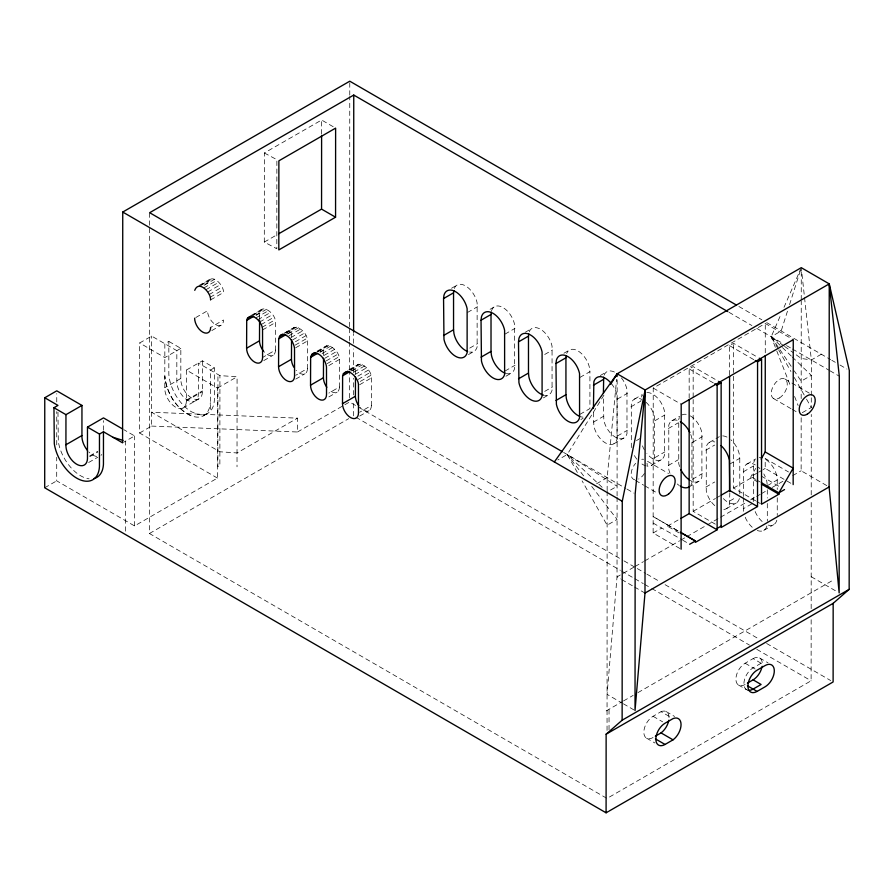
<?xml version="1.0" encoding="UTF-8"?>
<svg xmlns="http://www.w3.org/2000/svg" width="894" height="894" viewBox="0 0 894 894"><rect width="100%" height="100%" fill="white"/><g stroke="black" fill="none" stroke-linecap="round" stroke-linejoin="round"><path stroke-width="0.67" stroke-dasharray="4.47 3.35" d="M186.365 370.049L186.343 401.719A15.265 8.806 60 0 1 174.889 406.748A15.265 8.806 60 0 1 164.809 387.683L164.842 343.721L168.843 341.419L168.832 373.96A32.273 18.618 60 0 0 191.573 411.821L197.228 414.168A32.273 18.618 60 0 0 214.337 400.311L214.37 367.769L202.379 360.83L186.365 370.049L217.488 388.063L217.432 478.078L134.547 525.929L56.702 480.849L56.724 457.303M56.735 444.843L56.747 411.609M56.758 401.92L56.758 393.606M57.965 412.19L58.3 441.435A32.273 18.618 60 0 0 89.076 478.826M103.48 430.215L103.48 420.638M125.451 531.17L125.506 441.167L134.603 435.926L123.83 429.679M134.547 525.929L134.603 435.926M217.432 478.078L139.576 433.009L139.632 342.994L151.634 336.077L176.833 350.66L176.822 380.766A15.265 8.806 60 0 0 186.902 399.83A15.265 8.806 60 0 0 198.356 394.802L198.379 363.132L219.924 375.614L237.078 376.787L237.022 466.791M811.16 619.732L811.115 680.792L607.004 798.431L149.443 533.506L149.644 226.651M149.644 225.266L149.656 212.705M139.576 433.009L151.589 426.08L151.634 336.077M202.379 360.83L202.357 392.5A15.265 8.806 60 0 1 190.903 397.528A15.265 8.806 60 0 1 180.823 378.464L180.834 348.358L168.843 341.419M210.336 409.307L210.369 370.071L214.37 367.769M217.935 376.765L217.868 466.769L219.868 465.618L219.924 375.614M264.356 152.986L276.872 159.68L276.816 248.767L264.3 242.073L264.356 152.986L321.616 120.019L333.283 126.769M151.589 426.08L297.456 432.003L297.467 418.146L151.589 412.235L219.879 451.772L237.033 452.945L297.467 418.146M321.605 133.932L321.616 120.019M349.576 397.808L349.599 371.312M349.599 369.915L349.61 342.022M349.61 340.625L349.621 328.064M349.621 326.679L349.766 96.53M349.766 95.144L349.777 81.198M353.555 415.855L353.566 400.512M353.566 394.936L353.577 378.196M353.577 372.619L353.599 348.906M353.599 343.33L353.611 333.563M607.048 730.432L607.138 491.991L617.084 486.235L617.162 375.178M609.038 729.783L609.049 709.277M617.084 497.299L617.028 576.887L607.071 694.359L622.213 703.131M617.084 495.913L617.084 486.235L567.221 454.521L557.845 459.929M679.943 548.536L653.134 533.014L653.235 388.074L765.286 323.483L793.257 339.675M679.06 532.913L667.405 526.164L667.405 524.778L653.145 516.553L679.954 532.075M689.162 398.143L689.173 368.931L693.174 366.629L718.81 381.459M715.301 524.141L693.163 511.334L693.163 398.623M693.163 397.238L693.174 366.629M729.571 374.877L729.582 345.665L733.583 343.352L758.067 357.499M755.687 500.863L733.527 488.057L733.572 373.96M733.572 372.574L733.583 343.352M757.911 482.078L750.926 478.033L750.926 476.647L755.687 468.411M790.832 483.263L765.197 468.411L765.197 458.488L788.508 471.976M765.264 352.806L765.286 323.483M826.782 485.621L801.136 470.769L801.169 414.693M801.18 398.59L801.247 301.189M801.247 299.792L801.27 270.469M811.171 608.624L811.227 500.439M811.227 494.885L811.271 414.447M802.298 412.682L811.283 407.519L811.294 396.802M811.294 395.461L811.361 359.969L801.27 267.675M607.149 490.683L607.171 477.653L616.625 379.324M259.584 318.499C256.712 300.228 276.134 311.838 275.453 322.51L275.486 350.035L262.579 357.466M291.556 336.982C288.684 318.711 308.095 330.322 307.424 340.994L307.447 368.518L295.724 375.279M323.527 355.466C320.655 337.194 340.066 348.805 339.385 359.477L339.418 387.001L328.869 393.081M355.488 373.949C352.616 355.678 372.038 367.289 371.356 377.961L371.39 405.485L359.656 412.246M454.275 288.505A16.964 9.789 60 0 1 466.076 286.225A16.964 9.789 60 0 1 477.128 302.876L477.128 346.95A16.964 9.789 60 0 1 469.641 352.057M491.432 311.134A16.964 9.789 60 0 1 503.009 307.57A16.964 9.789 60 0 1 514.586 324.544L514.586 368.619A16.964 9.789 60 0 1 506.116 373.513M529.203 331.819A16.964 9.789 60 0 1 541.004 329.551A16.964 9.789 60 0 1 552.056 346.202L552.056 390.276A16.964 9.789 60 0 1 544.569 395.383M611.429 383.627A16.964 9.789 60 0 1 617.005 395.271L617.016 439.345A16.964 9.789 60 0 1 605.428 442.921A16.964 9.789 60 0 1 593.851 425.957L593.437 409.821M621.397 377.871A16.964 9.789 60 0 1 626.973 389.516L626.985 433.59A16.964 9.789 60 0 1 615.396 437.166A16.964 9.789 60 0 1 603.819 420.202L603.405 397.227M631.32 447.615L631.32 403.518A16.964 9.789 60 0 1 641.858 399.406M646.004 402.233A16.964 9.789 60 0 1 654.475 416.928L654.475 461.002A16.964 9.789 60 0 1 646.999 466.109M646.876 392.6A16.964 9.789 60 0 1 664.443 411.184L664.443 455.247A16.964 9.789 60 0 1 646.865 453.504M669.986 473.306A16.964 9.789 60 0 1 668.79 469.272L668.79 425.175A16.964 9.789 60 0 1 680.379 421.61M679.574 466.545A16.964 9.789 60 0 1 678.747 463.517L678.747 419.431A16.964 9.789 60 0 1 679.462 417.576M690.749 434.551A16.964 9.789 60 0 1 691.945 438.585L691.945 482.659A16.964 9.789 60 0 1 690.749 485.308M690.336 415.866A16.964 9.789 60 0 1 701.902 432.841L701.902 476.915A16.964 9.789 60 0 1 690.324 480.48M714.742 505.613A16.964 9.789 60 0 1 706.26 490.918L706.26 446.821A16.964 9.789 60 0 1 714.742 441.938M729.839 492.75L729.426 504.305A16.964 9.789 60 0 1 723.838 509.491M743.316 496.449L743.73 468.478A16.964 9.789 60 0 1 755.318 464.925M753.262 501.657L753.676 462.746A16.964 9.789 60 0 1 754.871 460.097M210.582 299.926L223.489 292.483C224.103 285.264 211.52 272.122 207.643 282.906L204.123 284.929M787.458 311.201L781.188 330.981L771.209 336.736L776.294 349.71M789.558 304.608L800.432 270.312M778.004 348.727L771.209 336.736L781.233 313.716M784.016 307.324L800.711 268.96M603.942 395.159L567.221 454.521L577.368 472.49M199.094 285.465L210.828 278.704M201.195 284.985L208.235 280.928M199.753 286.046L212.66 278.604M204.123 285.298L214.683 279.207M203.866 287.913L216.773 280.47M205.866 289.745L218.773 282.303M207.654 292.025L220.55 284.583M209.095 294.607L221.991 287.164M210.09 297.3L222.997 289.857M195.808 317.526L207.531 310.766A11.309 6.526 60 0 0 215.532 324.623A11.309 6.526 60 0 0 223.522 320.007L210.615 327.439M180.834 348.358L164.831 357.589L139.632 342.994M211.8 330.59L221.176 325.181M251.058 315.493L262.791 308.732M253.158 315.012L260.199 310.956M251.717 316.074L264.624 308.631M256.086 314.956L259.606 312.934M256.086 315.325L266.647 309.235M255.829 317.929L268.736 310.497M257.83 319.773L270.737 312.33M259.618 322.052L272.514 314.61M261.059 324.634L273.955 317.191M262.054 327.327L274.961 319.884M262.545 329.953L275.453 322.51M180.823 378.464L164.809 387.683M285.041 332.736L293.243 328.009M284.203 333.294L294.752 327.215M286.303 332.825L292.159 329.439M286.035 333.205L296.584 327.115M286.885 334.121L291.578 331.417M288.058 333.797L298.618 327.718M288.974 335.742L300.697 328.981M290.975 337.574L302.697 330.814M89.746 455.918L97.748 451.302M186.354 400.154L202.357 390.935M89.746 456.7L97.748 452.085M186.354 400.937L202.357 391.717M292.751 339.854L304.485 333.093M295.366 341.765L305.927 335.675M263.752 360.617L273.139 355.209M44.7 487.778L56.702 480.849M88.651 462.511L97.792 457.236M182.957 408.066L198.971 398.836M295.199 345.129L306.921 338.368M295.69 347.755L307.424 340.994M203.15 415.933L207.151 413.631M317.012 351.219L326.723 345.699M317.091 351.979L324.131 347.922M317.996 351.688L328.556 345.598M320.03 351.923L323.55 349.9M320.03 352.281L330.579 346.202M322.119 353.543L332.669 347.464M324.12 355.376L334.669 349.297M324.723 358.338L336.457 351.577M451.515 288.27L457.069 285.063M326.165 360.919L337.898 354.158M295.724 379.101L305.111 373.692M327.17 363.612L338.893 356.851M328.836 365.568L339.385 359.477M348.973 369.703L358.695 364.182M350.236 369.781L356.103 366.406M349.967 370.161L360.528 364.082M350.828 371.088L355.51 368.384M352.001 370.764L362.551 364.685M354.08 372.027L364.64 365.948M354.918 374.541L366.641 367.78M467.528 312.464L477.53 306.687M357.868 376.151L368.417 370.06M358.136 379.402L369.859 372.642M328.869 396.902L337.083 392.175M360.304 381.414L370.865 375.335M490.102 309.279L494.538 306.72M359.634 384.722L371.356 377.961M469.763 348.09L477.541 343.598M149.443 533.506L348.727 418.638M359.667 416.068L369.043 410.659M468.467 354.572L474.021 351.376M505.009 334.11L514.989 328.355M525.348 332.21L531.997 328.377M505.032 371.021L515.011 365.255M505.948 376.229L511.491 373.033M544.703 354.482L552.458 350.012M563.924 353.231L569.467 350.035M544.714 391.393L552.47 386.923M543.418 397.886L548.95 394.69M579.949 377.413L589.917 371.669L589.515 367.859A16.964 9.789 60 0 0 578.463 351.208A16.964 9.789 60 0 0 566.673 353.488M600.276 375.536L606.925 371.703M579.971 414.324L589.928 408.58L589.917 371.669M580.876 419.543L583.089 418.269M617.408 399.082L627.376 393.326M593.437 422.136L603.405 416.38M634.427 399.104L642.171 394.634M630.896 406.859L640.864 401.104L641.277 397.774A16.964 9.789 60 0 1 642.484 395.126M617.43 435.993L627.398 430.237M613.91 443.759L623.878 438.004M654.877 420.739L664.845 414.984M636.439 440.597L639.758 438.686M671.897 420.761L679.641 416.291M668.377 428.505L678.334 422.761M821.329 354.225L811.361 359.969L801.214 358.449L794.542 353.622M596.644 483.721L607.171 477.653M654.9 457.65L664.857 451.895M651.38 465.416L661.336 459.672M692.347 442.396L702.304 436.652M668.377 465.45L678.334 459.706M709.367 442.418L714.898 439.222M716.005 438.585L719.312 436.674M705.847 450.163L714.686 445.067M692.369 479.307L702.326 473.552M688.849 487.074L698.806 481.33M729.828 464.042L739.774 458.309L739.372 454.498A16.964 9.789 60 0 0 730.901 439.792M705.847 487.107L714.686 482M746.836 464.075L755.676 458.968M743.316 471.82L753.262 466.087M653.134 533.014L661.75 528.041M756.581 473.384L750.926 476.647L755.586 479.34M758.738 472.144L761.967 470.278M763.04 469.652L765.197 468.411M667.405 526.164L679.496 519.202M693.163 511.334L715.446 498.483M716.619 497.802L720.139 495.779M733.527 488.057L750.926 478.033M729.839 500.953L736.477 497.131M726.319 508.731L736.265 502.987M767.298 485.699L777.232 479.966L776.83 476.156A16.964 9.789 60 0 0 765.253 459.192M633.88 567.176L617.028 576.887L620.525 578.91M635.086 566.483L643.501 561.622M644.708 560.929L679.608 540.825M680.803 540.132L685.62 537.35M686.827 536.657L706.081 525.56M707.277 524.867L719.312 517.939M720.519 517.246L745.786 502.674M750.602 499.902L755.419 497.131M756.615 496.438L760.224 494.36M761.431 493.656L767.443 490.191M772.26 487.42L783.088 481.173M792.721 475.63L801.136 470.769M743.596 511.301L743.316 508.764L753.262 503.02M763.789 530.388L773.735 524.644M606.154 710.953L622.302 701.634M623.509 700.941L633.153 695.387M637.97 692.615L833.174 580.105M653.056 737.516A13.008 7.51 -59.9 0 1 643.848 732.208A13.008 7.51 -59.9 0 1 653.067 716.284L661.057 711.669L670.656 717.223M745.115 684.469A13.008 7.51 -60 0 1 735.918 679.161A13.008 7.51 -60 0 1 745.127 663.236L753.128 658.61L763.107 664.398M761.107 663.247L753.106 667.863A13.008 7.51 -60 0 0 744.668 679.138A13.008 7.51 -60 0 0 746.401 689.62M264.3 242.073L277.419 234.519M217.488 388.063L237.078 376.787M123.562 442.284L125.506 441.167M297.456 432.003L349.576 401.998L622.772 560.18M190.422 415.565C175.783 408.29 166.284 392.332 164.82 376.262C166.575 393.081 176.811 410.502 193.227 416.47A32.273 18.618 60 0 0 210.336 402.613M729.582 345.665L754.067 359.813M756.849 501.534L760.347 503.557M738.891 306.497L761.856 319.784M766.683 322.589L830.649 359.623M831.822 360.293L835.32 362.327M839.98 365.02L846.964 369.066M728.979 312.285L751.91 325.561M756.726 328.355L781.837 342.883M786.564 345.62L791.291 348.347M792.464 349.04L828.816 370.105M784.921 379.011L790.743 382.386M791.905 383.057L809.383 393.181M773.589 398.59L791.067 408.714M792.229 409.385L798.051 412.76M689.173 368.931L714.809 383.761M653.235 388.074L681.194 404.267M761.241 476.077L779.892 486.884M756.749 480.022L760.246 482.045M647.524 461.326L668.511 473.485M811.182 576.708L836.829 591.56M635.478 480.436L643.635 485.163M644.809 485.844L657.626 493.264M563.6 452.431L625.845 488.437M627.007 489.107L634.002 493.153M667.405 524.778L679.06 531.528M653.145 523.079L681.563 539.518M682.725 540.188L689.721 544.245M623.978 560.873L636.07 567.88M637.277 568.573L645.747 573.479M646.954 574.171L660.253 581.871M665.08 584.676L759.375 639.266M766.627 643.468L830.694 680.558M355.968 417.252L620.369 570.338M621.576 571.043L633.645 578.027M634.852 578.731L643.311 583.626M644.518 584.318L650.553 587.816M651.76 588.52L749.552 645.133M756.793 649.335L811.115 680.792M759.632 657.973L768.024 662.834M621.699 579.58L633.343 586.33M634.516 587.012L643.836 592.409M745.127 663.236L755.106 669.014M738.41 684.983L746.803 689.855M666.242 711.602L674.624 716.463M653.067 716.284L662.655 721.838M623.386 703.801L635.031 710.551M646.541 738.153L654.933 743.015M829.978 370.786L839.287 376.184M791.201 366.35L771.209 336.736L783.435 345.576M784.541 346.38L793.436 352.817M602.154 487.308L567.221 454.521L584.967 477.631M771.209 336.736L791.268 356.047M792.263 357.008L811.316 375.357L801.192 381.157L794.274 370.909M591.727 486.437L617.072 519.448L607.115 525.191L582.095 480.871M778.685 349.934L790.911 371.524M794.297 377.525L805.852 397.919M806.522 399.115L811.283 407.519M776.797 351.018L791.011 387.359M794.576 396.455L798.13 405.541M767.164 484.436L766.896 481.888A16.964 9.789 60 0 0 763.789 473.887M777.232 479.966L777.244 489.532M777.244 497.734L777.255 515.514M767.298 489.8L767.298 498.003M767.298 503.478L767.309 521.247M739.774 458.309L739.785 493.846M743.316 497.813L743.316 508.764M739.372 498.573A16.964 9.789 60 0 1 721.793 496.818M753.128 658.61A13.008 7.51 -59.9 0 1 762.001 666.857M96.664 456.443A15.265 8.806 60 0 1 88.718 451.839M101.804 454.51A15.265 8.806 60 0 1 101.011 455.314M759.263 457.572A16.964 9.789 60 0 1 762.157 457.862M758.425 467.193A16.964 9.789 60 0 1 759.9 468.635M604.132 375.145A16.964 9.789 60 0 1 615.407 372.552M722.721 435.892A16.964 9.789 60 0 1 727.794 437.535M681.854 415.017A16.964 9.789 60 0 1 687.229 414.548M776.83 520.23A16.964 9.789 60 0 1 768.359 525.124M762.146 521.537A16.964 9.789 60 0 1 754.871 510.876M766.896 525.963A16.964 9.789 60 0 1 755.318 529.539M752.212 527.27A16.964 9.789 60 0 1 744.937 516.609M679.328 485.576A16.964 9.789 60 0 1 677.272 483.967M583.011 417.14A16.964 9.789 60 0 1 581.044 416.827M275.486 350.035A11.309 6.526 60 0 1 263.495 351.096M644.384 449.861A16.964 9.789 60 0 1 641.512 442.854M646.004 465.897A16.964 9.789 60 0 1 640.808 463.159M636.908 459.259A16.964 9.789 60 0 1 633.388 453.66M371.39 405.485A11.309 6.526 60 0 1 360.014 407.273M339.418 387.001A11.309 6.526 60 0 1 329.361 390.097M661.057 711.669A13.131 7.588 -59.9 0 1 669.047 718.295M307.447 368.518A11.309 6.526 60 0 1 296.082 370.306M647.021 463.215A11.309 6.526 -59.9 0 1 647.155 465.539M644.44 473.44A11.309 6.526 -59.9 0 1 638.64 479.05M634.718 479.776A11.309 6.526 -59.9 0 1 635.645 463.293M641.758 459.304A11.309 6.526 -59.9 0 1 643.624 459.292M779.244 398.031A11.309 6.526 -59.9 0 0 786.195 380.185A11.309 6.526 -59.9 0 0 772.327 388.175A11.309 6.526 -59.9 0 0 779.244 398.031"/><path stroke-width="1.34" d="M87.5 450.464A15.265 8.806 60 0 1 81.935 435.534L81.957 405.429L56.769 390.834L44.767 397.763L44.7 487.778L606.087 812.802L608.088 811.651M44.767 397.763L57.965 405.407L53.964 407.72L54.299 443.748A32.273 18.618 60 0 0 78.113 478.905A32.273 18.618 60 0 0 99.446 466.612L99.469 434.071L87.478 427.131L103.48 417.9L122.634 428.986M87.478 427.131L87.467 458.801A15.265 8.806 60 0 1 76.012 463.83A15.265 8.806 60 0 1 65.932 444.765L65.955 414.66L53.964 407.72M99.469 434.071L103.469 431.768L103.447 464.31A32.273 18.618 60 0 1 94.082 478.547M736.477 305.1L349.777 81.198L122.746 212.046L122.59 442.843L103.469 431.768M335.563 217.208L335.619 128.121L278.872 160.831L278.816 249.918L335.563 217.208L321.561 209.107L321.605 135.329M353.611 332.166L353.756 95.055L149.656 212.705L562.393 451.727M606.087 812.802L606.132 734.186L622.135 720.206L849.166 589.358L849.3 370.418L829.241 283.879L801.27 267.675L617.162 373.793L554.336 461.963M622.135 720.206L622.269 501.266L645.133 389.985L829.241 283.879L839.287 376.184L839.153 592.912L829.107 486.973L829.241 283.879M645.133 389.985L635.176 493.834L635.031 710.551L644.999 593.08L645.133 389.985L617.162 373.793L610.557 384.476M681.105 549.207L681.194 404.267L793.257 339.675L793.168 484.615M680.233 532.209L695.376 540.982L695.376 542.367L717.122 529.807L689.151 513.625L689.162 399.54M717.122 529.807L717.133 385.113L714.809 383.761M718.81 381.459L721.145 382.8L721.123 527.516L757.52 506.54L757.564 361.824L755.24 360.483M757.52 506.54L729.526 490.37L729.571 376.273M759.241 358.181L761.576 359.522L761.52 504.227L778.886 494.226L778.897 492.84L793.179 468.154L765.208 451.962L765.264 355.6M849.166 589.358L833.163 603.338L833.119 681.966L608.982 811.137M246.599 348.224L246.71 320.365C250.577 309.592 263.171 322.723 262.545 329.953L262.579 357.466A11.309 6.526 60 0 1 254.589 362.081A11.309 6.526 60 0 1 246.599 348.224L259.495 340.793L259.584 319.896M280.347 335.44C287.734 332.155 293.802 342.056 294.517 348.436L294.551 375.949A11.309 6.526 60 0 1 286.561 380.565A11.309 6.526 60 0 1 278.559 366.708L278.671 338.848L280.347 335.44L282.694 334.088M293.802 367.155A11.309 6.526 60 0 1 291.466 359.276L291.545 339.776M312.319 353.923C319.706 350.638 325.774 360.528 326.489 366.92L326.522 394.433A11.309 6.526 60 0 1 318.521 399.048A11.309 6.526 60 0 1 310.531 385.191L310.643 357.332L312.319 353.923L314.666 352.571M326.846 387.292A11.309 6.526 60 0 1 323.438 377.76L323.516 358.259M342.503 403.675L342.614 375.815C346.492 365.031 359.075 378.173 358.46 385.403L358.483 412.916A11.309 6.526 60 0 1 350.493 417.532A11.309 6.526 60 0 1 342.503 403.675L355.399 396.243L355.477 376.743M616.894 376.553L617.162 373.793M443.558 298.574L443.972 295.243A16.964 9.789 60 0 1 455.549 291.679A16.964 9.789 60 0 1 467.126 308.653L467.126 352.728A16.964 9.789 60 0 1 455.549 356.293A16.964 9.789 60 0 1 443.972 339.329L443.558 298.574L453.549 292.807L453.828 290.584M481.039 320.22L481.453 316.889A16.964 9.789 60 0 1 493.041 313.325A16.964 9.789 60 0 1 504.607 330.299L504.618 374.374A16.964 9.789 60 0 1 493.03 377.938A16.964 9.789 60 0 1 481.453 360.986L481.039 320.22L491.018 314.464L491.287 312.241M518.509 341.877L518.922 338.547A16.964 9.789 60 0 1 530.511 334.982A16.964 9.789 60 0 1 542.088 351.957L542.088 396.031A16.964 9.789 60 0 1 530.511 399.596A16.964 9.789 60 0 1 518.922 382.632L518.509 341.877L528.477 336.122L528.756 333.898M555.979 363.534L556.392 360.204A16.964 9.789 60 0 1 567.981 356.639A16.964 9.789 60 0 1 579.547 373.614L579.558 417.677A16.964 9.789 60 0 1 567.969 421.253A16.964 9.789 60 0 1 556.392 404.289L555.979 363.534L565.936 357.79L566.215 355.566M593.437 408.457L593.851 381.861A16.964 9.789 60 0 1 610.736 382.8M603.405 393.125L603.685 377.223M194.747 290.338C198.613 279.565 211.207 292.696 210.582 299.926M761.129 459.013L765.208 451.962M65.955 414.66L81.957 405.429M247.292 318.398L250.812 316.364M246.71 320.365L253.74 316.308M65.932 444.765L81.935 435.534M279.263 336.882L283.957 334.177M278.671 338.848L285.711 334.792M278.559 366.708L291.466 359.276M311.235 355.354L315.917 352.649M310.643 357.332L317.683 353.275M310.531 385.191L323.438 377.76M343.195 373.837L347.889 371.133M342.614 375.815L349.655 371.759M443.558 335.518L453.549 329.752L453.549 292.807M481.039 357.164L491.018 351.409L491.018 314.464M518.509 378.821L528.477 373.066L528.477 336.122M555.979 400.478L565.936 394.723L565.936 357.79M593.437 385.202L603.405 379.447M680.703 518.509L689.151 513.625M721.313 495.097L729.526 490.37M689.721 544.245L695.376 540.982L681.116 532.746M784.552 489.577L778.897 492.84L761.409 482.715M644.999 593.08L829.107 486.973M606.132 734.186L833.163 603.338M655.336 736.198L661.046 732.901A13.131 7.588 -59.9 0 0 668.824 720.24M747.395 683.15L753.106 679.842A13.008 7.51 -59.9 0 0 762.001 666.857M665.035 744.456L673.037 739.841A13.131 7.588 -59.9 0 0 681.049 724.609A13.131 7.588 -59.9 0 0 673.048 718.608L665.047 723.224A13.008 7.51 -59.9 0 0 655.838 739.148A13.008 7.51 -59.9 0 0 665.035 744.456L655.447 738.902M757.095 691.408L765.096 686.793A13.008 7.51 -59.9 0 0 774.305 670.869A13.008 7.51 -59.9 0 0 765.108 665.561L757.106 670.176A13.008 7.51 -60 0 0 747.909 686.1A13.008 7.51 -60 0 0 757.095 691.408L747.395 685.787M278.615 233.826L321.561 209.107M717.133 385.113L721.145 382.8M757.564 361.824L761.576 359.522M717.122 528.432L721.123 526.119M113.035 437.311L123.014 440.396M353.756 95.055L727.772 311.581M761.409 484.101L778.886 494.226M122.746 212.046L622.269 501.266M753.106 679.842L761.096 684.48L753.094 689.095A13.008 7.51 -60 0 1 747.697 690.19M661.046 732.901L673.037 739.841M565.936 394.723L566.36 398.545A16.964 9.789 60 0 0 580.016 416.503M528.477 373.066L528.89 376.888A16.964 9.789 60 0 0 543.574 395.17M491.018 351.409L491.432 355.22A16.964 9.789 60 0 0 505.099 373.178M453.549 329.752L453.962 333.563A16.964 9.789 60 0 0 467.629 351.521M729.839 491.387L729.426 460.231A16.964 9.789 60 0 0 720.955 445.536M210.615 327.439A11.309 6.526 60 0 1 202.625 332.054A11.309 6.526 60 0 1 194.635 318.197M689.285 479.832A16.964 9.789 60 0 1 680.815 469.562M688.849 487.074A16.964 9.789 60 0 1 680.368 486.224M680.379 421.61A16.964 9.789 60 0 1 689.877 432.54M263.495 351.096A11.309 6.526 60 0 1 259.495 340.793M358.807 405.775A11.309 6.526 60 0 1 355.399 396.243M807.204 414.224A11.309 6.526 -59.9 0 0 814.143 396.377A11.309 6.526 -59.9 0 0 800.286 404.367A11.309 6.526 -59.9 0 0 807.204 414.224M668.701 493.901A11.309 6.526 -59.9 0 0 673.171 476.189A11.309 6.526 -59.9 0 0 659.571 487.141A11.309 6.526 -59.9 0 0 668.701 493.901"/></g></svg>
